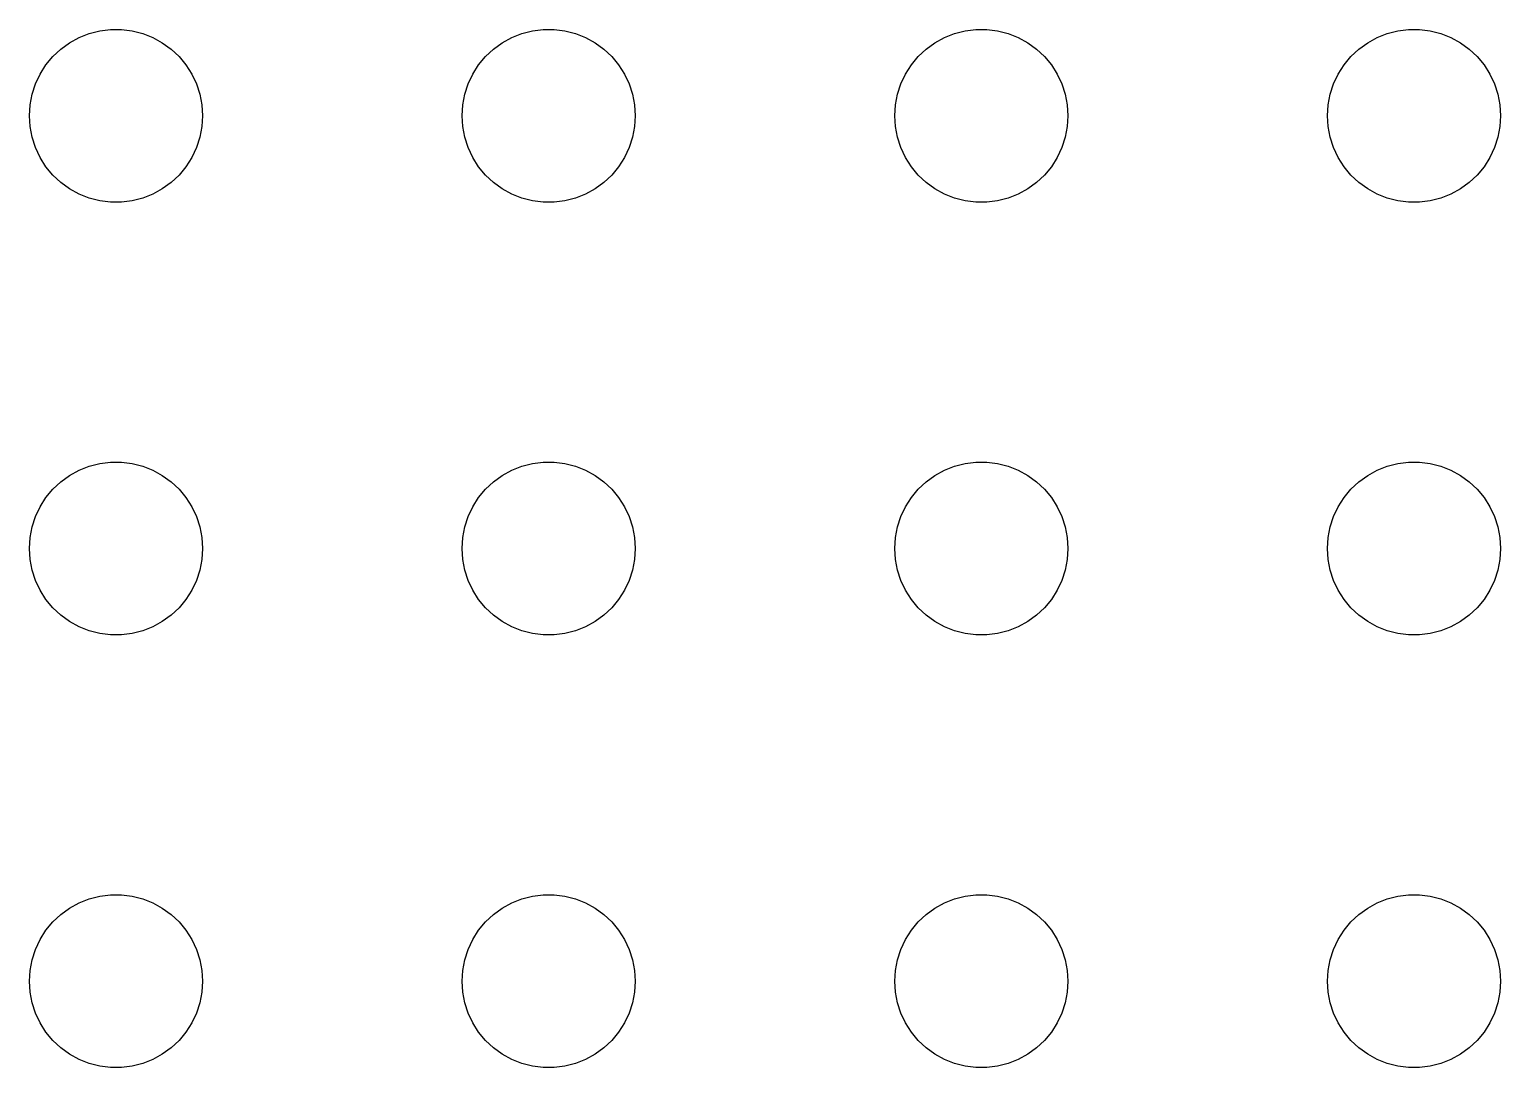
# Model space of a CAD drawing. Header units: metres. Extents: x -134 to 134, y 176 to 394.
# Drawn here: x -99 to -73.5, y 204 to 222 of the extents above; entities that cross this region are included whole.
import ezdxf

# ---------------------------------------------------------------- set-up
doc = ezdxf.new("R2010")
doc.units = ezdxf.units.M

msp = doc.modelspace()

# ---------------------------------------------------------------- linework, layer by layer
for p, q in [((-98.3037, 221.766), (-98.1387, 221.857)), ((-98.1387, 221.857), (-97.9635, 221.927)), ((-97.9635, 221.927), (-97.7811, 221.973)), ((-97.7811, 221.973), (-97.5942, 221.997)), ((-97.5942, 221.997), (-97.4058, 221.997)), ((-97.4058, 221.997), (-97.2189, 221.973)), ((-97.2189, 221.973), (-97.0365, 221.927)), ((-97.0365, 221.927), (-96.8613, 221.857)), ((-96.8613, 221.857), (-96.6963, 221.766)), ((-90.8037, 221.766), (-90.6387, 221.857)), ((-90.6387, 221.857), (-90.4635, 221.927)), ((-90.4635, 221.927), (-90.2811, 221.973)), ((-90.2811, 221.973), (-90.0942, 221.997)), ((-90.0942, 221.997), (-89.9058, 221.997)), ((-89.9058, 221.997), (-89.7189, 221.973)), ((-89.7189, 221.973), (-89.5365, 221.927)), ((-89.5365, 221.927), (-89.3613, 221.857)), ((-89.3613, 221.857), (-89.1963, 221.766)), ((-83.3037, 221.766), (-83.1387, 221.857)), ((-83.1387, 221.857), (-82.9635, 221.927)), ((-82.9635, 221.927), (-82.7811, 221.973)), ((-82.7811, 221.973), (-82.5942, 221.997)), ((-82.5942, 221.997), (-82.4058, 221.997)), ((-82.4058, 221.997), (-82.2189, 221.973)), ((-82.2189, 221.973), (-82.0365, 221.927)), ((-82.0365, 221.927), (-81.8613, 221.857)), ((-81.8613, 221.857), (-81.6963, 221.766)), ((-75.8037, 221.766), (-75.6387, 221.857)), ((-75.6387, 221.857), (-75.4635, 221.927)), ((-75.4635, 221.927), (-75.2811, 221.973)), ((-75.2811, 221.973), (-75.0942, 221.997)), ((-75.0942, 221.997), (-74.9058, 221.997)), ((-74.9058, 221.997), (-74.7189, 221.973)), ((-74.7189, 221.973), (-74.5365, 221.927)), ((-74.5365, 221.927), (-74.3613, 221.857)), ((-74.3613, 221.857), (-74.1963, 221.766)), ((-98.5934, 221.527), (-98.4561, 221.656)), ((-98.4561, 221.656), (-98.3037, 221.766)), ((-96.6963, 221.766), (-96.5439, 221.656)), ((-96.5439, 221.656), (-96.4065, 221.527)), ((-91.0934, 221.527), (-90.9561, 221.656)), ((-90.9561, 221.656), (-90.8037, 221.766)), ((-89.1963, 221.766), (-89.0439, 221.656)), ((-89.0439, 221.656), (-88.9065, 221.527)), ((-83.5934, 221.527), (-83.4561, 221.656)), ((-83.4561, 221.656), (-83.3037, 221.766)), ((-81.6963, 221.766), (-81.5439, 221.656)), ((-81.5439, 221.656), (-81.4065, 221.527)), ((-76.0934, 221.527), (-75.9561, 221.656)), ((-75.9561, 221.656), (-75.8037, 221.766)), ((-74.1963, 221.766), (-74.0439, 221.656)), ((-74.0439, 221.656), (-73.9065, 221.527)), ((-98.8145, 221.223), (-98.7135, 221.382)), ((-98.7135, 221.382), (-98.5934, 221.527)), ((-96.4065, 221.527), (-96.2865, 221.382)), ((-96.2865, 221.382), (-96.1855, 221.223)), ((-91.3145, 221.223), (-91.2135, 221.382)), ((-91.2135, 221.382), (-91.0934, 221.527)), ((-88.9065, 221.527), (-88.7865, 221.382)), ((-88.7865, 221.382), (-88.6855, 221.223)), ((-83.8145, 221.223), (-83.7135, 221.382)), ((-83.7135, 221.382), (-83.5934, 221.527)), ((-81.4065, 221.527), (-81.2865, 221.382)), ((-81.2865, 221.382), (-81.1855, 221.223)), ((-76.3145, 221.223), (-76.2135, 221.382)), ((-76.2135, 221.382), (-76.0934, 221.527)), ((-73.9065, 221.527), (-73.7865, 221.382)), ((-73.7865, 221.382), (-73.6855, 221.223)), ((-98.8947, 221.052), (-98.8145, 221.223)), ((-96.1855, 221.223), (-96.1053, 221.052)), ((-91.3947, 221.052), (-91.3145, 221.223)), ((-88.6855, 221.223), (-88.6053, 221.052)), ((-83.8947, 221.052), (-83.8145, 221.223)), ((-81.1855, 221.223), (-81.1053, 221.052)), ((-76.3947, 221.052), (-76.3145, 221.223)), ((-73.6855, 221.223), (-73.6053, 221.052)), ((-98.9882, 220.688), (-98.9529, 220.873)), ((-98.9529, 220.873), (-98.8947, 221.052)), ((-96.1053, 221.052), (-96.0471, 220.873)), ((-96.0471, 220.873), (-96.0118, 220.688)), ((-91.4882, 220.688), (-91.4529, 220.873)), ((-91.4529, 220.873), (-91.3947, 221.052)), ((-88.6053, 221.052), (-88.5471, 220.873)), ((-88.5471, 220.873), (-88.5118, 220.688)), ((-83.9882, 220.688), (-83.9529, 220.873)), ((-83.9529, 220.873), (-83.8947, 221.052)), ((-81.1053, 221.052), (-81.0471, 220.873)), ((-81.0471, 220.873), (-81.0118, 220.688)), ((-76.4882, 220.688), (-76.4529, 220.873)), ((-76.4529, 220.873), (-76.3947, 221.052)), ((-73.6053, 221.052), (-73.5471, 220.873)), ((-73.5471, 220.873), (-73.5118, 220.688)), ((-99, 220.5), (-98.9882, 220.688)), ((-96.0118, 220.688), (-96, 220.5)), ((-91.5, 220.5), (-91.4882, 220.688)), ((-88.5118, 220.688), (-88.5, 220.5)), ((-84, 220.5), (-83.9882, 220.688)), ((-81.0118, 220.688), (-81, 220.5)), ((-76.5, 220.5), (-76.4882, 220.688)), ((-73.5118, 220.688), (-73.5, 220.5)), ((-98.9882, 220.312), (-99, 220.5)), ((-96, 220.5), (-96.0118, 220.312)), ((-91.4882, 220.312), (-91.5, 220.5)), ((-88.5, 220.5), (-88.5118, 220.312)), ((-83.9882, 220.312), (-84, 220.5)), ((-81, 220.5), (-81.0118, 220.312)), ((-76.4882, 220.312), (-76.5, 220.5)), ((-73.5, 220.5), (-73.5118, 220.312)), ((-98.9529, 220.127), (-98.9882, 220.312)), ((-98.8947, 219.948), (-98.9529, 220.127)), ((-96.0471, 220.127), (-96.1053, 219.948)), ((-96.0118, 220.312), (-96.0471, 220.127)), ((-91.4529, 220.127), (-91.4882, 220.312)), ((-91.3947, 219.948), (-91.4529, 220.127)), ((-88.5471, 220.127), (-88.6053, 219.948)), ((-88.5118, 220.312), (-88.5471, 220.127)), ((-83.9529, 220.127), (-83.9882, 220.312)), ((-83.8947, 219.948), (-83.9529, 220.127)), ((-81.0471, 220.127), (-81.1053, 219.948)), ((-81.0118, 220.312), (-81.0471, 220.127)), ((-76.4529, 220.127), (-76.4882, 220.312)), ((-76.3947, 219.948), (-76.4529, 220.127)), ((-73.5471, 220.127), (-73.6053, 219.948)), ((-73.5118, 220.312), (-73.5471, 220.127)), ((-98.8145, 219.777), (-98.8947, 219.948)), ((-96.1053, 219.948), (-96.1855, 219.777)), ((-91.3145, 219.777), (-91.3947, 219.948)), ((-88.6053, 219.948), (-88.6855, 219.777)), ((-83.8145, 219.777), (-83.8947, 219.948)), ((-81.1053, 219.948), (-81.1855, 219.777)), ((-76.3145, 219.777), (-76.3947, 219.948)), ((-73.6053, 219.948), (-73.6855, 219.777)), ((-98.7135, 219.618), (-98.8145, 219.777)), ((-98.5934, 219.473), (-98.7135, 219.618)), ((-96.2865, 219.618), (-96.4065, 219.473)), ((-96.1855, 219.777), (-96.2865, 219.618)), ((-91.2135, 219.618), (-91.3145, 219.777)), ((-91.0934, 219.473), (-91.2135, 219.618)), ((-88.7865, 219.618), (-88.9065, 219.473)), ((-88.6855, 219.777), (-88.7865, 219.618)), ((-83.7135, 219.618), (-83.8145, 219.777)), ((-83.5934, 219.473), (-83.7135, 219.618)), ((-81.2865, 219.618), (-81.4065, 219.473)), ((-81.1855, 219.777), (-81.2865, 219.618)), ((-76.2135, 219.618), (-76.3145, 219.777)), ((-76.0934, 219.473), (-76.2135, 219.618)), ((-73.7865, 219.618), (-73.9065, 219.473)), ((-73.6855, 219.777), (-73.7865, 219.618)), ((-98.4561, 219.344), (-98.5934, 219.473)), ((-98.3037, 219.234), (-98.4561, 219.344)), ((-96.5439, 219.344), (-96.6963, 219.234)), ((-96.4065, 219.473), (-96.5439, 219.344)), ((-90.9561, 219.344), (-91.0934, 219.473)), ((-90.8037, 219.234), (-90.9561, 219.344)), ((-89.0439, 219.344), (-89.1963, 219.234)), ((-88.9065, 219.473), (-89.0439, 219.344)), ((-83.4561, 219.344), (-83.5934, 219.473)), ((-83.3037, 219.234), (-83.4561, 219.344)), ((-81.5439, 219.344), (-81.6963, 219.234)), ((-81.4065, 219.473), (-81.5439, 219.344)), ((-75.9561, 219.344), (-76.0934, 219.473)), ((-75.8037, 219.234), (-75.9561, 219.344)), ((-74.0439, 219.344), (-74.1963, 219.234)), ((-73.9065, 219.473), (-74.0439, 219.344)), ((-98.1387, 219.143), (-98.3037, 219.234)), ((-97.9635, 219.073), (-98.1387, 219.143)), ((-97.7811, 219.027), (-97.9635, 219.073)), ((-97.0365, 219.073), (-97.2189, 219.027)), ((-96.8613, 219.143), (-97.0365, 219.073)), ((-96.6963, 219.234), (-96.8613, 219.143)), ((-90.6387, 219.143), (-90.8037, 219.234)), ((-90.4635, 219.073), (-90.6387, 219.143)), ((-90.2811, 219.027), (-90.4635, 219.073)), ((-89.5365, 219.073), (-89.7189, 219.027)), ((-89.3613, 219.143), (-89.5365, 219.073)), ((-89.1963, 219.234), (-89.3613, 219.143)), ((-83.1387, 219.143), (-83.3037, 219.234)), ((-82.9635, 219.073), (-83.1387, 219.143)), ((-82.7811, 219.027), (-82.9635, 219.073)), ((-82.0365, 219.073), (-82.2189, 219.027)), ((-81.8613, 219.143), (-82.0365, 219.073)), ((-81.6963, 219.234), (-81.8613, 219.143)), ((-75.6387, 219.143), (-75.8037, 219.234)), ((-75.4635, 219.073), (-75.6387, 219.143)), ((-75.2811, 219.027), (-75.4635, 219.073)), ((-74.5365, 219.073), (-74.7189, 219.027)), ((-74.3613, 219.143), (-74.5365, 219.073)), ((-74.1963, 219.234), (-74.3613, 219.143)), ((-97.5942, 219.003), (-97.7811, 219.027)), ((-97.4058, 219.003), (-97.5942, 219.003)), ((-97.2189, 219.027), (-97.4058, 219.003)), ((-90.0942, 219.003), (-90.2811, 219.027)), ((-89.9058, 219.003), (-90.0942, 219.003)), ((-89.7189, 219.027), (-89.9058, 219.003)), ((-82.5942, 219.003), (-82.7811, 219.027)), ((-82.4058, 219.003), (-82.5942, 219.003)), ((-82.2189, 219.027), (-82.4058, 219.003)), ((-75.0942, 219.003), (-75.2811, 219.027)), ((-74.9058, 219.003), (-75.0942, 219.003)), ((-74.7189, 219.027), (-74.9058, 219.003)), ((-97.9635, 214.427), (-97.7811, 214.473)), ((-97.7811, 214.473), (-97.5942, 214.497)), ((-97.5942, 214.497), (-97.4058, 214.497)), ((-97.4058, 214.497), (-97.2189, 214.473)), ((-97.2189, 214.473), (-97.0365, 214.427)), ((-90.4635, 214.427), (-90.2811, 214.473)), ((-90.2811, 214.473), (-90.0942, 214.497)), ((-90.0942, 214.497), (-89.9058, 214.497)), ((-89.9058, 214.497), (-89.7189, 214.473)), ((-89.7189, 214.473), (-89.5365, 214.427)), ((-82.9635, 214.427), (-82.7811, 214.473)), ((-82.7811, 214.473), (-82.5942, 214.497)), ((-82.5942, 214.497), (-82.4058, 214.497)), ((-82.4058, 214.497), (-82.2189, 214.473)), ((-82.2189, 214.473), (-82.0365, 214.427)), ((-75.4635, 214.427), (-75.2811, 214.473)), ((-75.2811, 214.473), (-75.0942, 214.497)), ((-75.0942, 214.497), (-74.9058, 214.497)), ((-74.9058, 214.497), (-74.7189, 214.473)), ((-74.7189, 214.473), (-74.5365, 214.427)), ((-98.4561, 214.156), (-98.3037, 214.266)), ((-98.3037, 214.266), (-98.1387, 214.357)), ((-98.1387, 214.357), (-97.9635, 214.427)), ((-97.0365, 214.427), (-96.8613, 214.357)), ((-96.8613, 214.357), (-96.6963, 214.266)), ((-96.6963, 214.266), (-96.5439, 214.156)), ((-90.9561, 214.156), (-90.8037, 214.266)), ((-90.8037, 214.266), (-90.6387, 214.357)), ((-90.6387, 214.357), (-90.4635, 214.427)), ((-89.5365, 214.427), (-89.3613, 214.357)), ((-89.3613, 214.357), (-89.1963, 214.266)), ((-89.1963, 214.266), (-89.0439, 214.156)), ((-83.4561, 214.156), (-83.3037, 214.266)), ((-83.3037, 214.266), (-83.1387, 214.357)), ((-83.1387, 214.357), (-82.9635, 214.427)), ((-82.0365, 214.427), (-81.8613, 214.357)), ((-81.8613, 214.357), (-81.6963, 214.266)), ((-81.6963, 214.266), (-81.5439, 214.156)), ((-75.9561, 214.156), (-75.8037, 214.266)), ((-75.8037, 214.266), (-75.6387, 214.357)), ((-75.6387, 214.357), (-75.4635, 214.427)), ((-74.5365, 214.427), (-74.3613, 214.357)), ((-74.3613, 214.357), (-74.1963, 214.266)), ((-74.1963, 214.266), (-74.0439, 214.156)), ((-98.7135, 213.882), (-98.5934, 214.027)), ((-98.5934, 214.027), (-98.4561, 214.156)), ((-96.5439, 214.156), (-96.4065, 214.027)), ((-96.4065, 214.027), (-96.2865, 213.882)), ((-91.2135, 213.882), (-91.0934, 214.027)), ((-91.0934, 214.027), (-90.9561, 214.156)), ((-89.0439, 214.156), (-88.9065, 214.027)), ((-88.9065, 214.027), (-88.7865, 213.882)), ((-83.7135, 213.882), (-83.5934, 214.027)), ((-83.5934, 214.027), (-83.4561, 214.156)), ((-81.5439, 214.156), (-81.4065, 214.027)), ((-81.4065, 214.027), (-81.2865, 213.882)), ((-76.2135, 213.882), (-76.0934, 214.027)), ((-76.0934, 214.027), (-75.9561, 214.156)), ((-74.0439, 214.156), (-73.9065, 214.027)), ((-73.9065, 214.027), (-73.7865, 213.882)), ((-98.8947, 213.552), (-98.8145, 213.723)), ((-98.8145, 213.723), (-98.7135, 213.882)), ((-96.2865, 213.882), (-96.1855, 213.723)), ((-96.1855, 213.723), (-96.1053, 213.552)), ((-91.3947, 213.552), (-91.3145, 213.723)), ((-91.3145, 213.723), (-91.2135, 213.882)), ((-88.7865, 213.882), (-88.6855, 213.723)), ((-88.6855, 213.723), (-88.6053, 213.552)), ((-83.8947, 213.552), (-83.8145, 213.723)), ((-83.8145, 213.723), (-83.7135, 213.882)), ((-81.2865, 213.882), (-81.1855, 213.723)), ((-81.1855, 213.723), (-81.1053, 213.552)), ((-76.3947, 213.552), (-76.3145, 213.723)), ((-76.3145, 213.723), (-76.2135, 213.882)), ((-73.7865, 213.882), (-73.6855, 213.723)), ((-73.6855, 213.723), (-73.6053, 213.552)), ((-98.9529, 213.373), (-98.8947, 213.552)), ((-96.1053, 213.552), (-96.0471, 213.373)), ((-91.4529, 213.373), (-91.3947, 213.552)), ((-88.6053, 213.552), (-88.5471, 213.373)), ((-83.9529, 213.373), (-83.8947, 213.552)), ((-81.1053, 213.552), (-81.0471, 213.373)), ((-76.4529, 213.373), (-76.3947, 213.552)), ((-73.6053, 213.552), (-73.5471, 213.373)), ((-99, 213), (-98.9882, 213.188)), ((-98.9882, 213.188), (-98.9529, 213.373)), ((-96.0471, 213.373), (-96.0118, 213.188)), ((-96.0118, 213.188), (-96, 213)), ((-91.5, 213), (-91.4882, 213.188)), ((-91.4882, 213.188), (-91.4529, 213.373)), ((-88.5471, 213.373), (-88.5118, 213.188)), ((-88.5118, 213.188), (-88.5, 213)), ((-84, 213), (-83.9882, 213.188)), ((-83.9882, 213.188), (-83.9529, 213.373)), ((-81.0471, 213.373), (-81.0118, 213.188)), ((-81.0118, 213.188), (-81, 213)), ((-76.5, 213), (-76.4882, 213.188)), ((-76.4882, 213.188), (-76.4529, 213.373)), ((-73.5471, 213.373), (-73.5118, 213.188)), ((-73.5118, 213.188), (-73.5, 213)), ((-98.9882, 212.812), (-99, 213)), ((-96, 213), (-96.0118, 212.812)), ((-91.4882, 212.812), (-91.5, 213)), ((-88.5, 213), (-88.5118, 212.812)), ((-83.9882, 212.812), (-84, 213)), ((-81, 213), (-81.0118, 212.812)), ((-76.4882, 212.812), (-76.5, 213)), ((-73.5, 213), (-73.5118, 212.812)), ((-98.9529, 212.627), (-98.9882, 212.812)), ((-96.0118, 212.812), (-96.0471, 212.627)), ((-91.4529, 212.627), (-91.4882, 212.812)), ((-88.5118, 212.812), (-88.5471, 212.627)), ((-83.9529, 212.627), (-83.9882, 212.812)), ((-81.0118, 212.812), (-81.0471, 212.627)), ((-76.4529, 212.627), (-76.4882, 212.812)), ((-73.5118, 212.812), (-73.5471, 212.627)), ((-98.8947, 212.448), (-98.9529, 212.627)), ((-98.8145, 212.277), (-98.8947, 212.448)), ((-96.1053, 212.448), (-96.1855, 212.277)), ((-96.0471, 212.627), (-96.1053, 212.448)), ((-91.3947, 212.448), (-91.4529, 212.627)), ((-91.3145, 212.277), (-91.3947, 212.448)), ((-88.6053, 212.448), (-88.6855, 212.277)), ((-88.5471, 212.627), (-88.6053, 212.448)), ((-83.8947, 212.448), (-83.9529, 212.627)), ((-83.8145, 212.277), (-83.8947, 212.448)), ((-81.1053, 212.448), (-81.1855, 212.277)), ((-81.0471, 212.627), (-81.1053, 212.448)), ((-76.3947, 212.448), (-76.4529, 212.627)), ((-76.3145, 212.277), (-76.3947, 212.448)), ((-73.6053, 212.448), (-73.6855, 212.277)), ((-73.5471, 212.627), (-73.6053, 212.448)), ((-98.7135, 212.118), (-98.8145, 212.277)), ((-96.1855, 212.277), (-96.2865, 212.118)), ((-91.2135, 212.118), (-91.3145, 212.277)), ((-88.6855, 212.277), (-88.7865, 212.118)), ((-83.7135, 212.118), (-83.8145, 212.277)), ((-81.1855, 212.277), (-81.2865, 212.118)), ((-76.2135, 212.118), (-76.3145, 212.277)), ((-73.6855, 212.277), (-73.7865, 212.118)), ((-98.5934, 211.973), (-98.7135, 212.118)), ((-98.4561, 211.844), (-98.5934, 211.973)), ((-96.4065, 211.973), (-96.5439, 211.844)), ((-96.2865, 212.118), (-96.4065, 211.973)), ((-91.0934, 211.973), (-91.2135, 212.118)), ((-90.9561, 211.844), (-91.0934, 211.973)), ((-88.9065, 211.973), (-89.0439, 211.844)), ((-88.7865, 212.118), (-88.9065, 211.973)), ((-83.5934, 211.973), (-83.7135, 212.118)), ((-83.4561, 211.844), (-83.5934, 211.973)), ((-81.4065, 211.973), (-81.5439, 211.844)), ((-81.2865, 212.118), (-81.4065, 211.973)), ((-76.0934, 211.973), (-76.2135, 212.118)), ((-75.9561, 211.844), (-76.0934, 211.973)), ((-73.9065, 211.973), (-74.0439, 211.844)), ((-73.7865, 212.118), (-73.9065, 211.973)), ((-98.3037, 211.734), (-98.4561, 211.844)), ((-98.1387, 211.643), (-98.3037, 211.734)), ((-96.6963, 211.734), (-96.8613, 211.643)), ((-96.5439, 211.844), (-96.6963, 211.734)), ((-90.8037, 211.734), (-90.9561, 211.844)), ((-90.6387, 211.643), (-90.8037, 211.734)), ((-89.1963, 211.734), (-89.3613, 211.643)), ((-89.0439, 211.844), (-89.1963, 211.734)), ((-83.3037, 211.734), (-83.4561, 211.844)), ((-83.1387, 211.643), (-83.3037, 211.734)), ((-81.6963, 211.734), (-81.8613, 211.643)), ((-81.5439, 211.844), (-81.6963, 211.734)), ((-75.8037, 211.734), (-75.9561, 211.844)), ((-75.6387, 211.643), (-75.8037, 211.734)), ((-74.1963, 211.734), (-74.3613, 211.643)), ((-74.0439, 211.844), (-74.1963, 211.734)), ((-97.9635, 211.573), (-98.1387, 211.643)), ((-97.7811, 211.527), (-97.9635, 211.573)), ((-97.5942, 211.503), (-97.7811, 211.527)), ((-97.4058, 211.503), (-97.5942, 211.503)), ((-97.2189, 211.527), (-97.4058, 211.503)), ((-97.0365, 211.573), (-97.2189, 211.527)), ((-96.8613, 211.643), (-97.0365, 211.573)), ((-90.4635, 211.573), (-90.6387, 211.643)), ((-90.2811, 211.527), (-90.4635, 211.573)), ((-90.0942, 211.503), (-90.2811, 211.527)), ((-89.9058, 211.503), (-90.0942, 211.503)), ((-89.7189, 211.527), (-89.9058, 211.503)), ((-89.5365, 211.573), (-89.7189, 211.527)), ((-89.3613, 211.643), (-89.5365, 211.573)), ((-82.9635, 211.573), (-83.1387, 211.643)), ((-82.7811, 211.527), (-82.9635, 211.573)), ((-82.5942, 211.503), (-82.7811, 211.527)), ((-82.4058, 211.503), (-82.5942, 211.503)), ((-82.2189, 211.527), (-82.4058, 211.503)), ((-82.0365, 211.573), (-82.2189, 211.527)), ((-81.8613, 211.643), (-82.0365, 211.573)), ((-75.4635, 211.573), (-75.6387, 211.643)), ((-75.2811, 211.527), (-75.4635, 211.573)), ((-75.0942, 211.503), (-75.2811, 211.527)), ((-74.9058, 211.503), (-75.0942, 211.503)), ((-74.7189, 211.527), (-74.9058, 211.503)), ((-74.5365, 211.573), (-74.7189, 211.527)), ((-74.3613, 211.643), (-74.5365, 211.573)), ((-98.3037, 206.766), (-98.1387, 206.857)), ((-98.1387, 206.857), (-97.9635, 206.927)), ((-97.9635, 206.927), (-97.7811, 206.973)), ((-97.7811, 206.973), (-97.5942, 206.997)), ((-97.5942, 206.997), (-97.4058, 206.997)), ((-97.4058, 206.997), (-97.2189, 206.973)), ((-97.2189, 206.973), (-97.0365, 206.927)), ((-97.0365, 206.927), (-96.8613, 206.857)), ((-96.8613, 206.857), (-96.6963, 206.766)), ((-90.8037, 206.766), (-90.6387, 206.857)), ((-90.6387, 206.857), (-90.4635, 206.927)), ((-90.4635, 206.927), (-90.2811, 206.973)), ((-90.2811, 206.973), (-90.0942, 206.997)), ((-90.0942, 206.997), (-89.9058, 206.997)), ((-89.9058, 206.997), (-89.7189, 206.973)), ((-89.7189, 206.973), (-89.5365, 206.927)), ((-89.5365, 206.927), (-89.3613, 206.857)), ((-89.3613, 206.857), (-89.1963, 206.766)), ((-83.3037, 206.766), (-83.1387, 206.857)), ((-83.1387, 206.857), (-82.9635, 206.927)), ((-82.9635, 206.927), (-82.7811, 206.973)), ((-82.7811, 206.973), (-82.5942, 206.997)), ((-82.5942, 206.997), (-82.4058, 206.997)), ((-82.4058, 206.997), (-82.2189, 206.973)), ((-82.2189, 206.973), (-82.0365, 206.927)), ((-82.0365, 206.927), (-81.8613, 206.857)), ((-81.8613, 206.857), (-81.6963, 206.766)), ((-75.8037, 206.766), (-75.6387, 206.857)), ((-75.6387, 206.857), (-75.4635, 206.927)), ((-75.4635, 206.927), (-75.2811, 206.973)), ((-75.2811, 206.973), (-75.0942, 206.997)), ((-75.0942, 206.997), (-74.9058, 206.997)), ((-74.9058, 206.997), (-74.7189, 206.973)), ((-74.7189, 206.973), (-74.5365, 206.927)), ((-74.5365, 206.927), (-74.3613, 206.857)), ((-74.3613, 206.857), (-74.1963, 206.766)), ((-98.5934, 206.527), (-98.4561, 206.656)), ((-98.4561, 206.656), (-98.3037, 206.766)), ((-96.6963, 206.766), (-96.5439, 206.656)), ((-96.5439, 206.656), (-96.4065, 206.527)), ((-91.0934, 206.527), (-90.9561, 206.656)), ((-90.9561, 206.656), (-90.8037, 206.766)), ((-89.1963, 206.766), (-89.0439, 206.656)), ((-89.0439, 206.656), (-88.9065, 206.527)), ((-83.5934, 206.527), (-83.4561, 206.656)), ((-83.4561, 206.656), (-83.3037, 206.766)), ((-81.6963, 206.766), (-81.5439, 206.656)), ((-81.5439, 206.656), (-81.4065, 206.527)), ((-76.0934, 206.527), (-75.9561, 206.656)), ((-75.9561, 206.656), (-75.8037, 206.766)), ((-74.1963, 206.766), (-74.0439, 206.656)), ((-74.0439, 206.656), (-73.9065, 206.527)), ((-98.8145, 206.223), (-98.7135, 206.382)), ((-98.7135, 206.382), (-98.5934, 206.527)), ((-96.4065, 206.527), (-96.2865, 206.382)), ((-96.2865, 206.382), (-96.1855, 206.223)), ((-91.3145, 206.223), (-91.2135, 206.382)), ((-91.2135, 206.382), (-91.0934, 206.527)), ((-88.9065, 206.527), (-88.7865, 206.382)), ((-88.7865, 206.382), (-88.6855, 206.223)), ((-83.8145, 206.223), (-83.7135, 206.382)), ((-83.7135, 206.382), (-83.5934, 206.527)), ((-81.4065, 206.527), (-81.2865, 206.382)), ((-81.2865, 206.382), (-81.1855, 206.223)), ((-76.3145, 206.223), (-76.2135, 206.382)), ((-76.2135, 206.382), (-76.0934, 206.527)), ((-73.9065, 206.527), (-73.7865, 206.382)), ((-73.7865, 206.382), (-73.6855, 206.223)), ((-98.9529, 205.873), (-98.8947, 206.052)), ((-98.8947, 206.052), (-98.8145, 206.223)), ((-96.1855, 206.223), (-96.1053, 206.052)), ((-96.1053, 206.052), (-96.0471, 205.873)), ((-91.4529, 205.873), (-91.3947, 206.052)), ((-91.3947, 206.052), (-91.3145, 206.223)), ((-88.6855, 206.223), (-88.6053, 206.052)), ((-88.6053, 206.052), (-88.5471, 205.873)), ((-83.9529, 205.873), (-83.8947, 206.052)), ((-83.8947, 206.052), (-83.8145, 206.223)), ((-81.1855, 206.223), (-81.1053, 206.052)), ((-81.1053, 206.052), (-81.0471, 205.873)), ((-76.4529, 205.873), (-76.3947, 206.052)), ((-76.3947, 206.052), (-76.3145, 206.223)), ((-73.6855, 206.223), (-73.6053, 206.052)), ((-73.6053, 206.052), (-73.5471, 205.873)), ((-98.9882, 205.688), (-98.9529, 205.873)), ((-96.0471, 205.873), (-96.0118, 205.688)), ((-91.4882, 205.688), (-91.4529, 205.873)), ((-88.5471, 205.873), (-88.5118, 205.688)), ((-83.9882, 205.688), (-83.9529, 205.873)), ((-81.0471, 205.873), (-81.0118, 205.688)), ((-76.4882, 205.688), (-76.4529, 205.873)), ((-73.5471, 205.873), (-73.5118, 205.688)), ((-99, 205.5), (-98.9882, 205.688)), ((-96.0118, 205.688), (-96, 205.5)), ((-91.5, 205.5), (-91.4882, 205.688)), ((-88.5118, 205.688), (-88.5, 205.5)), ((-84, 205.5), (-83.9882, 205.688)), ((-81.0118, 205.688), (-81, 205.5)), ((-76.5, 205.5), (-76.4882, 205.688)), ((-73.5118, 205.688), (-73.5, 205.5)), ((-98.9882, 205.312), (-99, 205.5)), ((-98.9529, 205.127), (-98.9882, 205.312)), ((-96.0118, 205.312), (-96.0471, 205.127)), ((-96, 205.5), (-96.0118, 205.312)), ((-91.4882, 205.312), (-91.5, 205.5)), ((-91.4529, 205.127), (-91.4882, 205.312)), ((-88.5118, 205.312), (-88.5471, 205.127)), ((-88.5, 205.5), (-88.5118, 205.312)), ((-83.9882, 205.312), (-84, 205.5)), ((-83.9529, 205.127), (-83.9882, 205.312)), ((-81.0118, 205.312), (-81.0471, 205.127)), ((-81, 205.5), (-81.0118, 205.312)), ((-76.4882, 205.312), (-76.5, 205.5)), ((-76.4529, 205.127), (-76.4882, 205.312)), ((-73.5118, 205.312), (-73.5471, 205.127)), ((-73.5, 205.5), (-73.5118, 205.312)), ((-98.8947, 204.948), (-98.9529, 205.127)), ((-96.0471, 205.127), (-96.1053, 204.948)), ((-91.3947, 204.948), (-91.4529, 205.127)), ((-88.5471, 205.127), (-88.6053, 204.948)), ((-83.8947, 204.948), (-83.9529, 205.127)), ((-81.0471, 205.127), (-81.1053, 204.948)), ((-76.3947, 204.948), (-76.4529, 205.127)), ((-73.5471, 205.127), (-73.6053, 204.948)), ((-98.8145, 204.777), (-98.8947, 204.948)), ((-98.7135, 204.618), (-98.8145, 204.777)), ((-96.1855, 204.777), (-96.2865, 204.618)), ((-96.1053, 204.948), (-96.1855, 204.777)), ((-91.3145, 204.777), (-91.3947, 204.948)), ((-91.2135, 204.618), (-91.3145, 204.777)), ((-88.6855, 204.777), (-88.7865, 204.618)), ((-88.6053, 204.948), (-88.6855, 204.777)), ((-83.8145, 204.777), (-83.8947, 204.948)), ((-83.7135, 204.618), (-83.8145, 204.777)), ((-81.1855, 204.777), (-81.2865, 204.618)), ((-81.1053, 204.948), (-81.1855, 204.777)), ((-76.3145, 204.777), (-76.3947, 204.948)), ((-76.2135, 204.618), (-76.3145, 204.777)), ((-73.6855, 204.777), (-73.7865, 204.618)), ((-73.6053, 204.948), (-73.6855, 204.777)), ((-98.5934, 204.473), (-98.7135, 204.618)), ((-96.2865, 204.618), (-96.4065, 204.473)), ((-91.0934, 204.473), (-91.2135, 204.618)), ((-88.7865, 204.618), (-88.9065, 204.473)), ((-83.5934, 204.473), (-83.7135, 204.618)), ((-81.2865, 204.618), (-81.4065, 204.473)), ((-76.0934, 204.473), (-76.2135, 204.618)), ((-73.7865, 204.618), (-73.9065, 204.473)), ((-98.4561, 204.344), (-98.5934, 204.473)), ((-98.3037, 204.234), (-98.4561, 204.344)), ((-96.5439, 204.344), (-96.6963, 204.234)), ((-96.4065, 204.473), (-96.5439, 204.344)), ((-90.9561, 204.344), (-91.0934, 204.473)), ((-90.8037, 204.234), (-90.9561, 204.344)), ((-89.0439, 204.344), (-89.1963, 204.234)), ((-88.9065, 204.473), (-89.0439, 204.344)), ((-83.4561, 204.344), (-83.5934, 204.473)), ((-83.3037, 204.234), (-83.4561, 204.344)), ((-81.5439, 204.344), (-81.6963, 204.234)), ((-81.4065, 204.473), (-81.5439, 204.344)), ((-75.9561, 204.344), (-76.0934, 204.473)), ((-75.8037, 204.234), (-75.9561, 204.344)), ((-74.0439, 204.344), (-74.1963, 204.234)), ((-73.9065, 204.473), (-74.0439, 204.344)), ((-98.1387, 204.143), (-98.3037, 204.234)), ((-97.9635, 204.073), (-98.1387, 204.143)), ((-97.7811, 204.027), (-97.9635, 204.073)), ((-97.5942, 204.003), (-97.7811, 204.027)), ((-97.4058, 204.003), (-97.5942, 204.003)), ((-97.2189, 204.027), (-97.4058, 204.003)), ((-97.0365, 204.073), (-97.2189, 204.027)), ((-96.8613, 204.143), (-97.0365, 204.073)), ((-96.6963, 204.234), (-96.8613, 204.143)), ((-90.6387, 204.143), (-90.8037, 204.234)), ((-90.4635, 204.073), (-90.6387, 204.143)), ((-90.2811, 204.027), (-90.4635, 204.073)), ((-90.0942, 204.003), (-90.2811, 204.027)), ((-89.9058, 204.003), (-90.0942, 204.003)), ((-89.7189, 204.027), (-89.9058, 204.003)), ((-89.5365, 204.073), (-89.7189, 204.027)), ((-89.3613, 204.143), (-89.5365, 204.073)), ((-89.1963, 204.234), (-89.3613, 204.143)), ((-83.1387, 204.143), (-83.3037, 204.234)), ((-82.9635, 204.073), (-83.1387, 204.143)), ((-82.7811, 204.027), (-82.9635, 204.073)), ((-82.5942, 204.003), (-82.7811, 204.027)), ((-82.4058, 204.003), (-82.5942, 204.003)), ((-82.2189, 204.027), (-82.4058, 204.003)), ((-82.0365, 204.073), (-82.2189, 204.027)), ((-81.8613, 204.143), (-82.0365, 204.073)), ((-81.6963, 204.234), (-81.8613, 204.143)), ((-75.6387, 204.143), (-75.8037, 204.234)), ((-75.4635, 204.073), (-75.6387, 204.143)), ((-75.2811, 204.027), (-75.4635, 204.073)), ((-75.0942, 204.003), (-75.2811, 204.027)), ((-74.9058, 204.003), (-75.0942, 204.003)), ((-74.7189, 204.027), (-74.9058, 204.003)), ((-74.5365, 204.073), (-74.7189, 204.027)), ((-74.3613, 204.143), (-74.5365, 204.073)), ((-74.1963, 204.234), (-74.3613, 204.143))]:
    msp.add_line(p, q)

doc.saveas('drawing.dxf')
